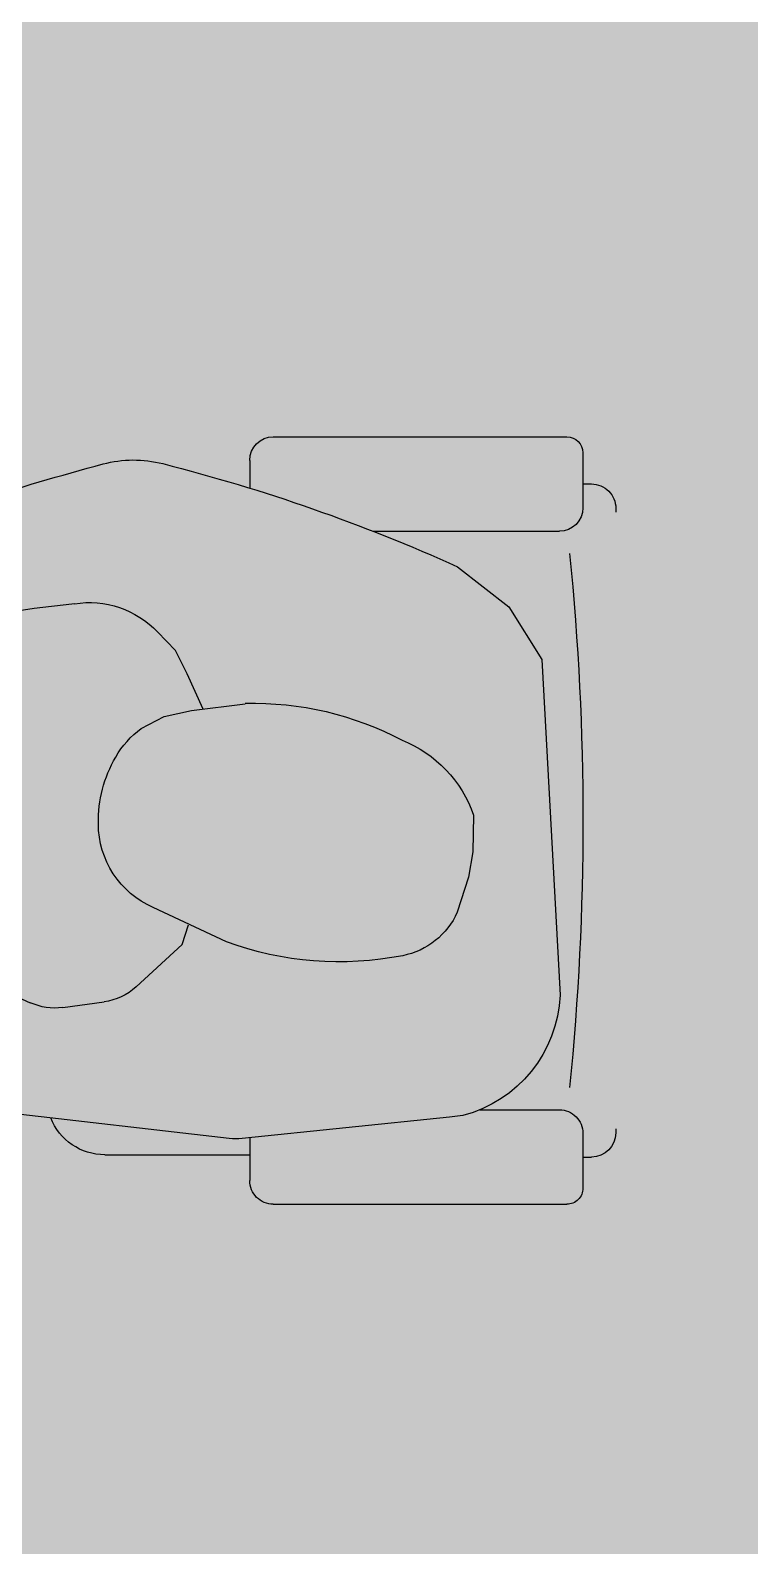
# Model space of a CAD drawing. Extents: x 11034434 to 11724204, y -4674497 to -3911811.
# Drawn here: x 11645525 to 11646124, y -4560064 to -4558802 of the extents above; entities that cross this region are included whole.
import ezdxf

# ---------------------------------------------------------------- set-up
doc = ezdxf.new("R2010")
doc.units = 0
doc.header["$MEASUREMENT"] = 0
doc.layers.get('0').update_dxf_attribs({"color": 251, "linetype": 'CONTINUOUS'})
doc.layers.add('HATCH', color=251, linetype='CONTINUOUS')

msp = doc.modelspace()

# ---------------------------------------------------------------- hatches: boundary and pattern name
at = {"layer": 'HATCH', "ltscale": 500}
h = msp.add_hatch(color=251, dxfattribs=at)
h.dxf.hatch_style = 1
h.paths.add_polyline_path([(11633363.99999977, -4566322.999999946), (11633664.00000006, -4566322.999999946), (11633664.00000006, -4567222.999999944), (11633363.99999977, -4567222.999999944)])
h.paths.add_polyline_path([(11676774, -4570187.999999941), (11677673.99999971, -4570187.999999941), (11677673.99999971, -4570487.99999994), (11676774, -4570487.99999994)])
h.paths.add_polyline_path([(11651189.00000004, -4576252.999999931), (11651488.99999974, -4576252.999999931), (11651488.99999974, -4577153.000869563), (11651189.00000004, -4577153.000869563)])
h.paths.add_polyline_path([(11673573.99999971, -4576252.999999931), (11674173.99999971, -4576252.999999931), (11674173.99999971, -4576552.999999931), (11673573.99999971, -4576552.999999931)])
h.paths.add_polyline_path([(11629934.00000007, -4558132.999999955), (11630684.00000007, -4558132.999999955), (11630684.00000007, -4558432.999999956), (11629934.00000007, -4558432.999999956)])
h.paths.add_polyline_path([(11629934.00000007, -4561662.99999995), (11630834.00000007, -4561662.99999995), (11630834.00000007, -4561962.999999952), (11629934.00000007, -4561962.999999952)])
h.paths.add_polyline_path([(11666915.73913033, -4576152.999999933), (11667744.00000002, -4576152.999999933), (11667744.00000002, -4576452.999999931), (11666915.73913033, -4576452.999999931)])
h.paths.add_polyline_path([(11643159.00000005, -4575552.999130301), (11643459.00000005, -4575552.999130301), (11643459.00000005, -4576452.999999931), (11643159.00000005, -4576452.999999931)])
h.paths.add_polyline_path([(11636988.99999976, -4575702.999130301), (11637289.00000006, -4575702.999130301), (11637289.00000006, -4576452.999999931), (11636988.99999976, -4576452.999999931)])
h.paths.add_polyline_path([(11636664.00000006, -4576477.999999931), (11636964.00000006, -4576477.999999931), (11636964.00000006, -4577228.000869563), (11636664.00000006, -4577228.000869563)])
h.paths.add_polyline_path([(11629934.00000007, -4547262.99999997), (11630684.00000007, -4547262.99999997), (11630684.00000007, -4547562.999999971), (11629934.00000007, -4547562.999999971)])
h.paths.add_polyline_path([(11676774, -4547262.999999972), (11677673.9999997, -4547262.999999972), (11677673.9999997, -4547562.99999997), (11676774, -4547562.99999997)])
h.paths.add_polyline_path([(11629834.00000007, -4566322.999999946), (11630133.99999977, -4566322.999999946), (11630133.99999977, -4567222.999999944), (11629834.00000007, -4567222.999999944)])
h.paths.add_polyline_path([(11636664.00000006, -4575702.999130301), (11636964.00000006, -4575702.999130301), (11636964.00000006, -4576452.999999931), (11636664.00000006, -4576452.999999931)])
h.paths.add_polyline_path([(11676673.99999971, -4533532.999999992), (11676974.00000001, -4533532.999999992), (11676974.00000001, -4532554.73913046), (11676673.99999971, -4532554.73913046)])
h.paths.add_polyline_path([(11629934.00000007, -4554532.999999962), (11630684.00000007, -4554532.999999962), (11630684.00000007, -4554832.999999962), (11629934.00000007, -4554832.999999962)])
h.paths.add_polyline_path([(11658389.00000003, -4576252.999999931), (11658689.00000003, -4576252.999999931), (11658689.00000003, -4577153.000869563), (11658389.00000003, -4577153.000869563)])
h.paths.add_polyline_path([(11676774, -4527302.999999999), (11677673.99999971, -4527302.999999999), (11677673.99999971, -4527602.999999998), (11676774, -4527602.999999998)])
h.paths.add_polyline_path([(11676774, -4543662.999999977), (11677673.9999997, -4543662.999999977), (11677673.9999997, -4543962.999999977), (11676774, -4543962.999999977)])
h.paths.add_polyline_path([(11629934.00000007, -4550932.999999965), (11630684.00000007, -4550932.999999965), (11630684.00000007, -4551232.999999966), (11629934.00000007, -4551232.999999966)])
h.paths.add_polyline_path([(11661988.99999973, -4570222.999999939), (11662289.00000003, -4570222.999999939), (11662289.00000003, -4571123.000869571), (11661988.99999973, -4571123.000869571)])
h.paths.add_polyline_path([(11676774, -4550932.999999966), (11677673.99999971, -4550932.999999966), (11677673.99999971, -4551232.999999966), (11676774, -4551232.999999966)])
h.paths.add_polyline_path([(11634979.00000006, -4536532.999999987), (11635278.99999976, -4536532.999999987), (11635278.99999976, -4537133.000869619), (11634979.00000006, -4537133.000869619)])
h.paths.add_polyline_path([(11629934.00000011, -4536532.999999987), (11630834.00000007, -4536532.999999987), (11630834.00000007, -4536832.999999987), (11629934.00000011, -4536832.999999987)])
h.paths.add_polyline_path([(11676774.00000001, -4536532.999999987), (11677573.99999971, -4536532.999999987), (11677573.99999971, -4536832.999999987), (11676774.00000001, -4536832.999999987)])
h.paths.add_polyline_path([(11673573.99999971, -4565262.999999948), (11674272.90005661, -4565262.999999948), (11674272.90005661, -4565562.999999946), (11673573.99999971, -4565562.999999946)])
h.paths.add_polyline_path([(11670744.00000001, -4576152.999999933), (11671572.26086939, -4576152.999999933), (11671572.26086939, -4576452.999999931), (11670744.00000001, -4576452.999999931)])
h.paths.add_polyline_path([(11676774, -4558132.999999957), (11677673.99999971, -4558132.999999957), (11677673.99999971, -4558432.999999956), (11676774, -4558432.999999956)])
h.paths.add_polyline_path([(11634979.00000006, -4532932.999130362), (11635278.99999976, -4532932.999130362), (11635278.99999976, -4533532.99999999), (11634979.00000006, -4533532.99999999)])
h.paths.add_polyline_path([(11635304.00000036, -4532932.999130362), (11635604.00000006, -4532932.999130362), (11635604.00000006, -4533532.99999999), (11635304.00000036, -4533532.99999999)])
h.paths.add_polyline_path([(11631314.00000006, -4532632.99913051), (11631613.99999976, -4532632.99913051), (11631613.99999976, -4533532.999999992), (11631314.00000006, -4533532.999999992)])
h.paths.add_polyline_path([(11676774, -4576152.999999933), (11677673.9999997, -4576152.999999933), (11677673.9999997, -4576452.999999931), (11676774, -4576452.999999931)])
h.paths.add_polyline_path([(11649423.99999975, -4525002.99913052), (11649723.99999945, -4525002.99913052), (11649723.99999945, -4525903.000000002), (11649423.99999975, -4525903.000000002)])
h.paths.add_polyline_path([(11655453.99999973, -4525002.999130519), (11655753.99999943, -4525002.999130519), (11655753.99999943, -4525903), (11655453.99999973, -4525903)])
h.paths.add_polyline_path([(11633363.99999977, -4575702.999130301), (11633664.00000006, -4575702.999130301), (11633664.00000006, -4576452.999999931), (11633363.99999977, -4576452.999999931)])
h.paths.add_polyline_path([(11635304.00000036, -4536532.999999987), (11635604.00000006, -4536532.999999987), (11635604.00000006, -4537133.000869619), (11635304.00000036, -4537133.000869619)])
h.paths.add_polyline_path([(11646124.00000005, -4525002.999130519), (11646423.99999975, -4525002.999130519), (11646423.99999975, -4525903.000000002), (11646124.00000005, -4525903.000000002)])
h.paths.add_polyline_path([(11631314.00000006, -4526752.999130517), (11631613.99999977, -4526752.999130517), (11631613.99999977, -4527502.999999999), (11631314.00000006, -4527502.999999999)])
h.paths.add_polyline_path([(11634979.00000006, -4540132.999999981), (11635278.99999976, -4540132.999999981), (11635278.99999976, -4540733.000869613), (11634979.00000006, -4540733.000869613)])
h.paths.add_polyline_path([(11635304.00000036, -4540733.000869613), (11635604.00000006, -4540733.000869613), (11635604.00000006, -4540132.999999983), (11635304.00000036, -4540132.999999983)])
h.paths.add_polyline_path([(11633363.99999977, -4561212.999999952), (11633664.00000006, -4561212.999999952), (11633664.00000006, -4561962.99999995), (11633363.99999977, -4561962.99999995)])
h.paths.add_polyline_path([(11634979.00000006, -4526752.999130517), (11635278.99999976, -4526752.999130517), (11635278.99999976, -4527502.999999999), (11634979.00000006, -4527502.999999999)])
h.paths.add_polyline_path([(11632913.99913013, -4576477.999999931), (11633664.00000006, -4576477.999999931), (11633664.00000006, -4576777.999999931), (11632913.99913013, -4576777.999999931)])
h.paths.add_polyline_path([(11661988.99999973, -4576252.999999931), (11662289.00000002, -4576252.999999931), (11662289.00000002, -4577153.000869563), (11661988.99999973, -4577153.000869563)])
h.paths.add_polyline_path([(11633363.99999977, -4570222.99999994), (11633664.00000006, -4570222.99999994), (11633664.00000006, -4570973.00086957), (11633363.99999977, -4570973.00086957)])
h.paths.add_polyline_path([(11654789.00000003, -4576252.999999931), (11655089.00000003, -4576252.999999931), (11655089.00000003, -4577153.000869563), (11654789.00000003, -4577153.000869563)])
h.paths.add_polyline_path([(11676774, -4540132.999999983), (11677673.99999971, -4540132.999999983), (11677673.99999971, -4540432.999999982), (11676774, -4540432.999999982)])
h.paths.add_polyline_path([(11629934.00000007, -4543662.999999977), (11630684.00000007, -4543662.999999977), (11630684.00000007, -4543962.999999977), (11629934.00000007, -4543962.999999977)])
h.paths.add_polyline_path([(11670744.00000001, -4576477.999999931), (11671344.00086964, -4576477.999999931), (11671344.00086964, -4576777.999999931), (11670744.00000001, -4576777.999999931)])
h.paths.add_polyline_path([(11629658.99956525, -4576477.999999931), (11630409.00043458, -4576477.999999931), (11630409.00043458, -4576777.999999931), (11629658.99956525, -4576777.999999931)])
h.paths.add_polyline_path([(11667143.99913009, -4576477.999999931), (11667744.00000002, -4576477.999999931), (11667744.00000002, -4576777.999999931), (11667143.99913009, -4576777.999999931)])
h.paths.add_polyline_path([(11630834.00000007, -4540132.999999981), (11629934.00000041, -4540132.999999981), (11629934.00000041, -4540432.999999981), (11630834.00000007, -4540432.999999981)])
h.paths.add_polyline_path([(11643159.00000005, -4570222.999999939), (11643459.00000005, -4570222.999999939), (11643459.00000005, -4571123.00086957), (11643159.00000005, -4571123.00086957)])
h.paths.add_polyline_path([(11647589.00000004, -4576252.999999931), (11647889.00000004, -4576252.999999931), (11647889.00000004, -4577153.000869563), (11647589.00000004, -4577153.000869563)])
h.paths.add_polyline_path([(11667443.99999972, -4570222.999999941), (11667744.00000002, -4570222.999999941), (11667744.00000002, -4571123.000869571), (11667443.99999972, -4571123.000869571)])
h.paths.add_polyline_path([(11676774, -4561662.999999952), (11677673.9999997, -4561662.999999952), (11677673.9999997, -4561962.999999952), (11676774, -4561962.999999952)])
h.paths.add_polyline_path([(11676774, -4566922.999999945), (11677752.26086939, -4566922.999999945), (11677752.26086939, -4567222.999999944), (11676774, -4567222.999999944)])
h.paths.add_polyline_path([(11637734.00000006, -4526602.999130368), (11638034.00000006, -4526602.999130368), (11638034.00000006, -4527502.999999999), (11637734.00000006, -4527502.999999999)])
edge = h.paths.add_edge_path()
edge.add_line((11658238.99999973, -4526602.999130512), (11658238.99999973, -4527502.999999998))
edge.add_line((11670744.00000001, -4567222.999999944), (11671722.26086969, -4567222.999999944))
edge.add_line((11636664.00000006, -4561212.999999952), (11636664.00000006, -4561962.999999952))
edge.add_line((11658539.00000003, -4533532.99999999), (11658539.00000003, -4532632.99913051))
edge.add_line((11636964.00000006, -4570973.00086957), (11636964.00000006, -4570222.99999994))
edge.add_line((11636988.99999976, -4570222.99999994), (11636988.99999976, -4570973.00086957))
h.paths.add_polyline_path([(11655454.00000003, -4566922.999999944), (11656354.00086936, -4566922.999999944), (11656354.00086936, -4567222.999999944), (11655454.00000003, -4567222.999999944)], flags=17)
h.paths.add_polyline_path([(11640093.99999976, -4566322.999999946), (11640394.00000005, -4566322.999999946), (11640394.00000005, -4567222.99999975), (11640093.99999976, -4567222.99999975)], flags=17)
h.paths.add_polyline_path([(11636988.99999976, -4566472.999999945), (11637289.00000006, -4566472.999999945), (11637289.00000006, -4567222.999999944), (11636988.99999976, -4567222.999999944)], flags=17)
h.paths.add_polyline_path([(11636988.99999976, -4570222.99999994), (11637289.00000006, -4570222.99999994), (11637289.00000006, -4570973.00086957), (11636988.99999976, -4570973.00086957)], flags=17)
h.paths.add_polyline_path([(11645445.73913037, -4566922.999999945), (11646423.99999975, -4566922.999999945), (11646423.99999975, -4567222.999999944), (11645445.73913037, -4567222.999999944)], flags=17)
h.paths.add_polyline_path([(11647249.86956535, -4570222.99999994), (11648228.13043474, -4570222.99999994), (11648228.13043474, -4570522.99999994), (11647249.86956535, -4570522.99999994)], flags=17)
h.paths.add_polyline_path([(11660813.99913069, -4566922.999999945), (11661714.00000003, -4566922.999999945), (11661714.00000003, -4567222.999999944), (11660813.99913069, -4567222.999999944)], flags=17)
h.paths.add_polyline_path([(11649423.99999974, -4566922.999999944), (11650402.26086942, -4566922.999999944), (11650402.26086942, -4567222.999999944), (11649423.99999974, -4567222.999999944)], flags=17)
h.paths.add_polyline_path([(11666843.99913039, -4566922.999999945), (11667744.00000002, -4566922.999999945), (11667744.00000002, -4567222.999999944), (11666843.99913039, -4567222.999999944)], flags=17)
h.paths.add_polyline_path([(11636664.00000006, -4566472.999999945), (11636964.00000006, -4566472.999999945), (11636964.00000006, -4567222.999999944), (11636664.00000006, -4567222.999999944)], flags=17)
h.paths.add_polyline_path([(11636664.00000006, -4570222.99999994), (11636964.00000006, -4570222.99999994), (11636964.00000006, -4570973.00086957), (11636664.00000006, -4570973.00086957)], flags=17)
h.paths.add_polyline_path([(11660813.99913069, -4540132.999999983), (11661714.00000003, -4540132.999999983), (11661714.00000003, -4540432.999999981), (11660813.99913069, -4540432.999999981)], flags=17)
h.paths.add_polyline_path([(11655454.00000003, -4532932.999130362), (11655754.00000003, -4532932.999130362), (11655754.00000003, -4533532.99999999), (11655454.00000003, -4533532.99999999)], flags=16)
h.paths.add_polyline_path([(11655454.00000003, -4547262.999999972), (11656354.00086937, -4547262.999999972), (11656354.00086937, -4547562.999999971), (11655454.00000003, -4547562.999999971)], flags=17)
h.paths.add_polyline_path([(11652224.00000004, -4531072.999999994), (11652824.00086967, -4531072.999999994), (11652824.00086967, -4531372.999999994), (11652224.00000004, -4531372.999999994)], flags=17)
h.paths.add_polyline_path([(11652224.00000004, -4533232.99999999), (11652824.00086967, -4533232.99999999), (11652824.00086967, -4533532.99999999), (11652224.00000004, -4533532.99999999)], flags=16)
h.paths.add_polyline_path([(11660813.99913069, -4561662.999999952), (11661714.00000003, -4561662.999999952), (11661714.00000003, -4561962.99999995), (11660813.99913069, -4561962.99999995)], flags=17)
h.paths.add_polyline_path([(11636664.00000006, -4561212.999999952), (11636964.00000006, -4561212.999999952), (11636964.00000006, -4561962.999999952), (11636664.00000006, -4561962.999999952)], flags=17)
h.paths.add_polyline_path([(11646423.99999976, -4551232.99999999), (11645523.99913042, -4551232.99999999), (11645523.99913042, -4550932.999999967), (11646423.99999976, -4550932.999999967)], flags=17)
h.paths.add_polyline_path([(11639493.99913042, -4558132.999999957), (11640394.00000005, -4558132.999999957), (11640394.00000005, -4558432.999999956), (11639493.99913042, -4558432.999999956)], flags=17)
h.paths.add_polyline_path([(11646124.00000005, -4561362.999999953), (11646423.99999975, -4561362.999999953), (11646423.99999975, -4562262.999999952), (11646124.00000005, -4562262.999999952)], flags=17)
h.paths.add_polyline_path([(11639493.99913042, -4561662.999999952), (11640394.00000005, -4561662.999999952), (11640394.00000005, -4561962.999999952), (11639493.99913042, -4561962.999999952)], flags=17)
h.paths.add_polyline_path([(11655454.00000003, -4558132.999999957), (11656354.00086936, -4558132.999999957), (11656354.00086936, -4558432.999999956), (11655454.00000003, -4558432.999999956)], flags=17)
h.paths.add_polyline_path([(11636988.99999976, -4561212.999999952), (11637289.00000006, -4561212.999999952), (11637289.00000006, -4561962.999999952), (11636988.99999976, -4561962.999999952)], flags=17)
h.paths.add_polyline_path([(11639493.99913042, -4554532.999999962), (11640394.00000005, -4554532.999999962), (11640394.00000005, -4554832.999999962), (11639493.99913042, -4554832.999999962)], flags=17)
h.paths.add_polyline_path([(11660813.9991307, -4543662.999999977), (11661714.00000003, -4543662.999999977), (11661714.00000003, -4543962.999999977), (11660813.9991307, -4543962.999999977)], flags=17)
h.paths.add_polyline_path([(11660813.99913069, -4554532.999999962), (11661714.00000003, -4554532.999999962), (11661714.00000003, -4554832.999999962), (11660813.99913069, -4554832.999999962)], flags=17)
h.paths.add_polyline_path([(11660813.99913069, -4550932.999999966), (11661714.00000003, -4550932.999999966), (11661714.00000003, -4551232.999999966), (11660813.99913069, -4551232.999999966)], flags=17)
h.paths.add_polyline_path([(11664314.00000002, -4565262.999999948), (11664914.00000002, -4565262.999999948), (11664914.00000002, -4565562.999999948), (11664314.00000002, -4565562.999999948)], flags=17)
h.paths.add_polyline_path([(11670744.00000001, -4547262.999999972), (11671644.00086935, -4547262.999999972), (11671644.00086935, -4547562.999999971), (11670744.00000001, -4547562.999999971)], flags=17)
h.paths.add_polyline_path([(11666843.99913039, -4547262.999999972), (11667744.00000002, -4547262.999999972), (11667744.00000002, -4547562.999999971), (11666843.99913039, -4547562.999999971)], flags=17)
h.paths.add_polyline_path([(11649423.99999975, -4554232.999999962), (11649724.00000004, -4554232.999999962), (11649724.00000004, -4555132.99999996), (11649423.99999975, -4555132.99999996)], flags=17)
h.paths.add_polyline_path([(11655454.00000003, -4554532.999999962), (11656354.00086937, -4554532.999999962), (11656354.00086937, -4554832.999999962), (11655454.00000003, -4554832.999999962)], flags=17)
h.paths.add_polyline_path([(11670744.00000001, -4566922.999999945), (11671722.26086969, -4566922.999999945), (11671722.26086969, -4567222.999999944), (11670744.00000001, -4567222.999999944)], flags=17)
h.paths.add_polyline_path([(11646124.00000005, -4554232.999999962), (11646423.99999975, -4554232.999999962), (11646423.99999975, -4555132.99999996), (11646124.00000005, -4555132.99999996)], flags=17)
h.paths.add_polyline_path([(11667443.99999972, -4554232.999999962), (11667744.00000002, -4554232.999999962), (11667744.00000002, -4555132.999999962), (11667443.99999972, -4555132.999999962)], flags=17)
h.paths.add_polyline_path([(11649423.99999974, -4547262.999999971), (11650324.00086967, -4547262.999999971), (11650324.00086967, -4547562.999999972), (11649423.99999974, -4547562.999999972)], flags=17)
h.paths.add_polyline_path([(11662541.50000002, -4533232.999999992), (11663441.50000002, -4533232.999999992), (11663441.50000002, -4533532.99999999), (11662541.50000002, -4533532.99999999)], flags=17)
h.paths.add_polyline_path([(11666843.99999972, -4533232.999999992), (11667744.00000002, -4533232.999999992), (11667744.00000002, -4533532.99999999), (11666843.99999972, -4533532.99999999)], flags=17)
h.paths.add_polyline_path([(11670744.00000001, -4533232.999999992), (11671644.00000001, -4533232.999999992), (11671644.00000001, -4533532.999999996), (11670744.00000001, -4533532.999999996)], flags=17)
h.paths.add_polyline_path([(11655454.00000003, -4550932.999999966), (11656354.00086937, -4550932.999999966), (11656354.00086937, -4551232.999999966), (11655454.00000003, -4551232.999999966)], flags=17)
h.paths.add_polyline_path([(11649423.99999974, -4550932.999999965), (11650324.00086967, -4550932.999999965), (11650324.00086967, -4551232.999999966), (11649423.99999974, -4551232.999999966)], flags=17)
h.paths.add_polyline_path([(11642994.00000005, -4565262.999999946), (11643593.99999975, -4565262.999999946), (11643593.99999975, -4565562.999999946), (11642994.00000005, -4565562.999999946)], flags=17)
h.paths.add_polyline_path([(11655453.99999973, -4540132.999999983), (11656354.00086937, -4540132.999999983), (11656354.00086937, -4540432.999999981), (11655453.99999973, -4540432.999999981)], flags=17)
h.paths.add_polyline_path([(11639493.99913042, -4550932.999999966), (11640394.00000005, -4550932.999999966), (11640394.00000005, -4551232.999999966), (11639493.99913042, -4551232.999999966)], flags=17)
h.paths.add_polyline_path([(11670744.00000001, -4550932.999999966), (11671644.00086935, -4550932.999999966), (11671644.00086935, -4551232.999999966), (11670744.00000001, -4551232.999999966)], flags=17)
h.paths.add_polyline_path([(11666843.99913039, -4550932.999999966), (11667744.00000002, -4550932.999999966), (11667744.00000002, -4551232.999999966), (11666843.99913039, -4551232.999999966)], flags=17)
h.paths.add_polyline_path([(11670744.00000001, -4554232.999999962), (11671044.00000001, -4554232.999999962), (11671044.00000001, -4555132.999999962), (11670744.00000001, -4555132.999999962)], flags=17)
h.paths.add_polyline_path([(11649423.99999974, -4557833.000020843), (11649724.00000004, -4557833.000020843), (11649724.00000004, -4558732.999999955), (11649423.99999974, -4558732.999999955)], flags=17)
h.paths.add_polyline_path([(11670744.00000002, -4561362.999999953), (11671044.00000001, -4561362.999999953), (11671044.00000001, -4562262.999999952), (11670744.00000002, -4562262.999999952)], flags=17)
h.paths.add_polyline_path([(11655454.00000003, -4543662.999999977), (11656354.00086937, -4543662.999999977), (11656354.00086937, -4543962.999999977), (11655454.00000003, -4543962.999999977)], flags=17)
h.paths.add_polyline_path([(11667443.99999972, -4543362.999999977), (11667744.00000002, -4543362.999999977), (11667744.00000002, -4544262.999999977), (11667443.99999972, -4544262.999999977)], flags=17)
h.paths.add_polyline_path([(11670744.00000001, -4543362.999999977), (11671044.00000001, -4543362.999999977), (11671044.00000001, -4544262.999999977), (11670744.00000001, -4544262.999999977)], flags=17)
h.paths.add_polyline_path([(11645523.99913042, -4547262.999999972), (11646423.99999975, -4547262.999999972), (11646423.99999975, -4547562.999999971), (11645523.99913042, -4547562.999999971)], flags=17)
h.paths.add_polyline_path([(11660618.69559775, -4547262.801310254), (11661714.00000003, -4547262.999999972), (11661714.00000003, -4547562.999999973), (11660618.69559775, -4547562.801310255)], flags=17)
h.paths.add_polyline_path([(11639493.99913042, -4547262.999999972), (11640394.00000005, -4547262.999999972), (11640394.00000005, -4547562.999999971), (11639493.99913042, -4547562.999999971)], flags=17)
h.paths.add_polyline_path([(11654449.86956534, -4570222.999999939), (11655428.13043443, -4570222.999999939), (11655428.13043443, -4570522.99999994), (11654449.86956534, -4570522.99999994)], flags=17)
h.paths.add_polyline_path([(11646124.00000005, -4557832.999999957), (11646423.99999975, -4557832.999999957), (11646423.99999975, -4558732.999999955), (11646124.00000005, -4558732.999999955)], flags=17)
h.paths.add_polyline_path([(11641979.00000005, -4527502.999999999), (11642278.99999976, -4527502.999999999), (11642278.99999976, -4526702.999130368), (11641979.00000005, -4526702.999130368)], flags=17)
h.paths.add_polyline_path([(11670744.00000001, -4539832.999999981), (11671044.00000001, -4539832.999999981), (11671044.00000001, -4540732.999999981), (11670744.00000001, -4540732.999999981)], flags=17)
h.paths.add_polyline_path([(11646124.00000005, -4530472.999130512), (11646423.99999975, -4530472.999130512), (11646423.99999975, -4531372.999999994), (11646124.00000005, -4531372.999999994)], flags=17)
h.paths.add_polyline_path([(11660813.99913069, -4536532.999999987), (11661714.00000003, -4536532.999999987), (11661714.00000003, -4536832.999999987), (11660813.99913069, -4536832.999999987)], flags=17)
h.paths.add_polyline_path([(11655454.00000003, -4530472.999130512), (11655753.99999973, -4530472.999130512), (11655753.99999973, -4531372.999999994), (11655454.00000003, -4531372.999999994)], flags=17)
h.paths.add_polyline_path([(11641979.00000005, -4532632.99913051), (11642278.99999975, -4532632.99913051), (11642278.99999975, -4533532.99999999), (11641979.00000005, -4533532.99999999)], flags=17)
h.paths.add_polyline_path([(11658239.00000003, -4532632.99913051), (11658538.99999973, -4532632.99913051), (11658538.99999944, -4533533.000000017), (11658238.99999974, -4533533.000000017)], flags=16)
h.paths.add_polyline_path([(11639493.99913042, -4536532.999999987), (11640394.00000005, -4536532.999999987), (11640394.00000005, -4536832.999999987), (11639493.99913042, -4536832.999999987)], flags=17)
h.paths.add_polyline_path([(11649423.99999975, -4536532.999999987), (11650069.00000004, -4536532.999999987), (11650069.00000004, -4536832.999999987), (11649423.99999975, -4536832.999999987)], flags=17)
h.paths.add_polyline_path([(11637734.00000006, -4532632.99913051), (11638033.99999976, -4532632.99913051), (11638033.99999976, -4533532.999999992), (11637734.00000006, -4533532.999999992)], flags=17)
h.paths.add_polyline_path([(11667443.99999972, -4526602.999130517), (11667743.99999942, -4526602.999130517), (11667743.99999942, -4527502.999999998), (11667443.99999972, -4527502.999999998)], flags=17)
h.paths.add_polyline_path([(11646124.00000005, -4532632.99913051), (11646423.99999975, -4532632.99913051), (11646423.99999975, -4533532.99999999), (11646124.00000005, -4533532.99999999)], flags=17)
h.paths.add_polyline_path([(11662841.49999973, -4526602.999130517), (11663141.49999943, -4526602.999130517), (11663141.49999943, -4527502.999999998), (11662841.49999973, -4527502.999999998)], flags=17)
h.paths.add_polyline_path([(11670744.00000001, -4536532.999999987), (11671644.00086935, -4536532.999999987), (11671644.00086935, -4536832.999999987), (11670744.00000001, -4536832.999999987)], flags=17)
h.paths.add_polyline_path([(11646124.00000005, -4543362.999999977), (11646423.99999975, -4543362.999999977), (11646423.99999975, -4544262.999999977), (11646124.00000005, -4544262.999999977)], flags=17)
h.paths.add_polyline_path([(11639493.99913042, -4540132.999999981), (11640394.00000005, -4540132.999999981), (11640394.00000005, -4540432.999999981), (11639493.99913042, -4540432.999999981)], flags=17)
h.paths.add_polyline_path([(11658238.99999973, -4526602.999130512), (11658538.99999943, -4526602.999130512), (11658538.99999943, -4527502.999999994), (11658238.99999973, -4527502.999999994)], flags=17)
h.paths.add_polyline_path([(11666843.99913038, -4536532.999999987), (11667744.00000003, -4536532.999999987), (11667744.00000005, -4536832.999999987), (11666843.99913039, -4536832.999999987)], flags=17)
h.paths.add_polyline_path([(11670744.00000002, -4526602.999130517), (11671043.99999972, -4526602.999130517), (11671043.99999972, -4527502.999999998), (11670744.00000002, -4527502.999999998)], flags=17)
h.paths.add_polyline_path([(11658049.86956504, -4570222.99999994), (11659028.13043472, -4570222.99999994), (11659028.13043472, -4570522.99999994), (11658049.86956504, -4570522.99999994)], flags=17)
h.paths.add_polyline_path([(11655454.00000003, -4536532.999999987), (11656354.00086937, -4536532.999999987), (11656354.00086937, -4536832.999999987), (11655454.00000003, -4536832.999999987)], flags=17)
h.paths.add_polyline_path([(11655453.99999973, -4561662.999999952), (11656354.00086936, -4561662.999999952), (11656354.00086936, -4561962.999999952), (11655453.99999973, -4561962.999999952)], flags=17)
h.paths.add_polyline_path([(11649423.99999975, -4539832.999999981), (11649724.00000004, -4539832.999999981), (11649724.00000004, -4540732.999999981), (11649423.99999975, -4540732.999999981)], flags=17)
h.paths.add_polyline_path([(11660813.99913069, -4558132.999999957), (11661714.00000003, -4558132.999999957), (11661714.00000003, -4558432.999999956), (11660813.99913069, -4558432.999999956)], flags=17)
h.paths.add_polyline_path([(11646124.00000005, -4540732.999999981), (11646423.99999974, -4540732.999999981), (11646423.99999974, -4539835.425380757), (11646124.00000005, -4539835.425380757)], flags=17)
h.paths.add_polyline_path([(11667443.99999972, -4557832.999999957), (11667744.00000002, -4557832.999999957), (11667744.00000002, -4558732.999999955), (11667443.99999972, -4558732.999999955)], flags=17)
h.paths.add_polyline_path([(11649423.99999975, -4561362.999999953), (11649724.00000004, -4561362.999999953), (11649724.00000004, -4562262.999999952), (11649423.99999975, -4562262.999999952)], flags=17)
h.paths.add_polyline_path([(11670744.00000001, -4557832.999999957), (11671044.00000001, -4557832.999999957), (11671044.00000001, -4558732.999999955), (11670744.00000001, -4558732.999999955)], flags=17)
h.paths.add_polyline_path([(11645445.73913037, -4536532.999999987), (11646423.99999975, -4536532.999999987), (11646423.99999975, -4536832.999999987), (11645445.73913037, -4536832.999999987)], flags=17)
h.paths.add_polyline_path([(11667443.99999972, -4561362.999999952), (11667744.00000002, -4561362.999999952), (11667744.00000002, -4562262.999999952), (11667443.99999972, -4562262.999999952)], flags=17)
h.paths.add_polyline_path([(11649423.99999975, -4543362.999999977), (11649724.00000004, -4543362.999999977), (11649724.00000004, -4544262.999999977), (11649423.99999975, -4544262.999999977)], flags=17)
h.paths.add_polyline_path([(11639493.99913042, -4543662.999999977), (11640393.99999976, -4543662.999999977), (11640393.99999976, -4543962.999999977), (11639493.99913042, -4543962.999999977)], flags=17)
h.paths.add_polyline_path([(11667443.99999972, -4539832.999999981), (11667744.00000002, -4539832.999999981), (11667744.00000002, -4540732.999999981), (11667443.99999972, -4540732.999999981)], flags=17)
h.paths.add_polyline_path([(11671044.00000001, -4570280.155522471), (11670744.00000001, -4570280.155593115), (11670744.00000001, -4571201.260869471), (11671044.00000001, -4571201.260869471)])

# ---------------------------------------------------------------- linework, layer by layer
at = {"lineweight": 25}
for p, q in [((11645727.04327553, -4559140.091973865, 0.0026151761703659), (11645971.51848476, -4559140.091973865, 0.0026151761703659)), ((11645984.94544748, -4559153.518936601, 0.0026151761703659), (11645984.94544748, -4559199.220225995, 0.0026151761703659)), ((11645707.37125182, -4559159.763997586, 0.0026151761703659), (11645707.37125182, -4559182.883488135, 0.0026151761703659)), ((11645984.94544748, -4559179.436021306, 0.0026151761703659), (11645992.14686971, -4559179.436021306, 0.0026151761703659)), ((11646012.33350793, -4559199.622659545, 0.0026151761703659), (11646012.33350793, -4559202.971156942, 0.0026151761703659)), ((11645810.20394264, -4559218.780068747, 0.0026151761703659), (11645965.38560475, -4559218.780068747, 0.0026151761703659)), ((11645880.60311028, -4559248.340974659, 0.0026151761703659), (11645923.1697239, -4559281.737556535, 0.0026151761703659)), ((11645559.08314156, -4559279.550281357, 0.0026151761703659), (11645527.84612804, -4559283.0756664, 0.0026151761703659)), ((11645561.35158126, -4559279.193890422, 0.0026151761703659), (11645559.08314156, -4559279.550281357, 0.0026151761703659)), ((11645923.1697239, -4559281.737556535, 0.0026151761703659), (11645950.82089242, -4559325.770753494, 0.0026151761703659)), ((11645527.84612804, -4559283.0756664, 0.0026151761703659), (11645487.37862279, -4559289.433451466, 0.0026151761703659)), ((11645645.42077062, -4559318.268522825, 0.0026151761703659), (11645630.52547886, -4559302.639939392, 0.0026151761703659)), ((11645655.34424736, -4559337.442644622, 0.0026151761703659), (11645645.42077062, -4559318.268522825, 0.0026151761703659)), ((11645950.82089242, -4559325.770753494, 0.0026151761703659), (11645966.02519497, -4559605.332155497, 0.0026151761703659)), ((11645668.60337258, -4559366.967884985, 0.0026151761703659), (11645655.34424736, -4559337.442644622, 0.0026151761703659)), ((11645636.19124266, -4559373.142780283, 0.0026151761703659), (11645658.9109028, -4559368.19111857, 0.0026151761703659)), ((11645658.9109028, -4559368.19111857, 0.0026151761703659), (11645703.63708474, -4559362.546471838, 0.0026151761703659)), ((11645617.01712088, -4559383.06625703, 0.0026151761703659), (11645636.19124266, -4559373.142780283, 0.0026151761703659)), ((11645893.88167944, -4559455.263085277, 0.0026151761703659), (11645893.14838778, -4559485.786960492, 0.0026151761703659)), ((11645893.14838778, -4559485.786960492, 0.0026151761703659), (11645889.58269611, -4559507.080343977, 0.0026151761703659)), ((11645889.58269611, -4559507.080343977, 0.0026151761703659), (11645880.33205106, -4559536.177942518, 0.0026151761703659)), ((11645687.93815489, -4559560.875791131, 0.0026151761703659), (11645626.90002477, -4559532.204285715, 0.0026151761703659)), ((11645651.06097748, -4559562.997018672, 0.0026151761703659), (11645656.40986133, -4559546.615070793, 0.0026151761703659)), ((11645612.71089616, -4559598.284871667, 0.0026151761703659), (11645651.06097748, -4559562.997018672, 0.0026151761703659)), ((11645476.50016789, -4559589.700388573, 0.0026151761703659), (11645524.60746158, -4559611.561006349, 0.0026151761703659)), ((11645551.58968439, -4559615.517169647, 0.0026151761703659), (11645586.04651803, -4559610.82471904, 0.0026151761703659)), ((11645690.34745221, -4559724.619365105, 0.0026151761703659), (11645502.35957574, -4559702.97961652, 0.0026151761703659)), ((11645873.86241216, -4559706.912241204, 0.0026151761703659), (11645701.0012498, -4559724.684129242, 0.0026151761703659)), ((11645884.9457079, -4559705.513479083, 0.0026151761703659), (11645873.86241216, -4559706.912241204, 0.0026151761703659)), ((11645899.08514126, -4559700.744649887, 0.0026151761703659), (11645965.38560475, -4559700.744649887, 0.0026151761703659)), ((11645707.37125182, -4559724.029228156, 0.0026151761703659), (11645707.37125182, -4559759.760721046, 0.0026151761703659)), ((11645984.94544748, -4559720.304492637, 0.0026151761703659), (11645984.94544748, -4559766.005782031, 0.0026151761703659)), ((11646012.33350793, -4559716.553561691, 0.0026151761703659), (11646012.33350793, -4559719.902059085, 0.0026151761703659)), ((11645586.68329775, -4559738.231749807, 0.0026151761703659), (11645707.37125182, -4559738.231749807, 0.0026151761703659)), ((11645984.94544748, -4559740.088697327, 0.0026151761703659), (11645992.14686971, -4559740.088697327, 0.0026151761703659)), ((11645727.04327553, -4559779.432744767, 0.0026151761703659), (11645971.51848476, -4559779.432744767, 0.0026151761703659))]:
    msp.add_line(p, q, dxfattribs=at)
at = {"extrusion": (0, 0, -1)}
for centre, major_axis, ratio, start_param, end_param in [((11645727.04327553, -4559159.763997586, 0.0026151761703659), (0.7758574193302384, -19.65671799899724), 0.9999999991214308, 1.61024619274684, 3.181042519197061), ((11645971.51848476, -4559153.518936601, 0.0026151761703659), (0.4365718760336932, -13.41986338652586), 0.9999999990963823, 3.174112952245129, 4.744909278836173), ((11645264.15724938, -4560617.795980908, 0.0026151761703659), (23.37786009381529, -1501.621120620221), 0.9999999991867052, 3.406607932153399, 3.580129781187734), ((11645992.14686971, -4559199.622659545, 0.0026151761703659), (-0.2808424258119421, -20.18468456464486), 0.9999999991461608, 3.127679911683388, 4.698476238652587), ((11645965.38560475, -4559199.220225995, 0.0026151761703659), (1.502828277001915, -19.5020243973623), 0.9999999991327081, -1.493888203403713, 0.07690812308574291), ((11643754.67053094, -4559459.762359316, 0.0026151761703659), (0.268433070815743, -2230.274902332396), 0.999999999130103, 4.612615419880972, 4.812403258361939), ((11645573.5643368, -4559356.928470099, 0.0026151761703659), (0.2782470143260979, -78.68760292705888), 0.9999999991861656, 2.989294160171362, 3.954545823333277), ((11645710.19999324, -4559628.195125993, 0.0026151761703659), (-2.157045314821894, -266.1414685328906), 0.9999999991263021, 3.109092605499936, 3.618568927590396), ((11645662.56949376, -4559444.861711716, 0.0026151761703659), (-5.318828063624023, -76.58594496770237), 0.9999999991286492, 2.017902395549624, 2.437030125154796), ((11645795.01281378, -4559489.84305413, 0.0026151761703659), (1.202289992437729, -104.7348144460708), 0.9999999991478912, 3.537566709493716, 4.387410509686974), ((11645686.45779796, -4559460.254708037, 0.0026151761703659), (-0.3673944423655074, -105.1555199329692), 0.9999999991813626, 1.546457480285748, 2.09886376556387), ((11645657.62364471, -4559462.364266658, 0.0026151761703659), (-0.1453287767851058, -76.29906923161171), 0.9999999991375393, 0.4125303121582102, 1.567813386112932), ((11645822.49690804, -4559510.138938174, 0.0026151761703659), (1.42031397897104, -63.41069491200997), 0.9999999991479848, -1.125357855216803, -0.1739828267197838), ((11645782.0203831, -4559302.54157192, 0.0026151761703659), (-0.01614926372737009, -274.9327813012665), 0.9999999991445039, -0.1934996773078055, 0.3491994093244335), ((11645579.41026278, -4559562.094457917, 0.0026151761703659), (1.239652792526558, -49.16443321731887), 0.9999999991453936, -0.7186280983645199, -0.1101417351179848), ((11645544.95342915, -4559566.786908524, 0.0026151761703659), (0.4732971616873885, -49.17778179878243), 0.9999999990878347, -0.1257269061482189, 0.4361422804142991), ((11645586.68329775, -4559689.832967957, 0.0026151761703659), (-0.0493399195335659, -48.39875670078283), 0.9999999991449309, -0.0010194455603347, 1.196123630233824), ((11645965.38560475, -4559720.304492637, 0.0026151761703659), (-1.204090009063123, -19.52274611043284), 0.9999999991124134, 3.079994417431777, 4.650790744712164), ((11645992.14686971, -4559719.902059085, 0.0026151761703659), (0.2808389675577255, -20.18468461276087), 0.9999999991461611, -1.556883756310577, 0.01391257035748605), ((11645695.97155075, -4559675.761942452, 0.0026151761703659), (34.77555342786641, -34.7755534278664), 0.9999999999479068, 0.6829479310809986, 0.9000061895032684), ((11645727.04327553, -4559759.760721046, 0.0026151761703659), (-0.861932571064509, -19.65313179848878), 0.999999999097026, -0.0438291765102203, 1.526967150656433), ((11645971.51848476, -4559766.005782031, 0.0026151761703659), (-0.4365738702356686, -13.41986332165084), 0.9999999990963814, 4.679868533176249, 6.250664860148582)]:
    msp.add_ellipse(centre, major_axis=major_axis, ratio=ratio, start_param=start_param, end_param=end_param, dxfattribs=at)
at = {"extrusion": (0, 0, -0.9999999999999999)}
for centre, major_axis, ratio, start_param, end_param in [((11646143.51950515, -4561254.527389081, 0.0026151761703659), (-15.89562310120869, -2164.92528294261), 0.9999999991715892, 2.771178495052932, 2.873445866623982), ((11645610.62409183, -4559257.791240335, 0.0026151761703659), (0.6205749669084397, -98.35816091127982), 0.9999999991497168, 2.887097332260101, 3.397350030254553), ((11645857.31836002, -4559600.25332443, 0.0026151761703659), (-0.1057778652302137, -108.8253615703815), 0.9999999991487176, -1.525081833149523, -0.2576497282111454)]:
    msp.add_ellipse(centre, major_axis=major_axis, ratio=ratio, start_param=start_param, end_param=end_param, dxfattribs=at)

doc.saveas('drawing.dxf')
